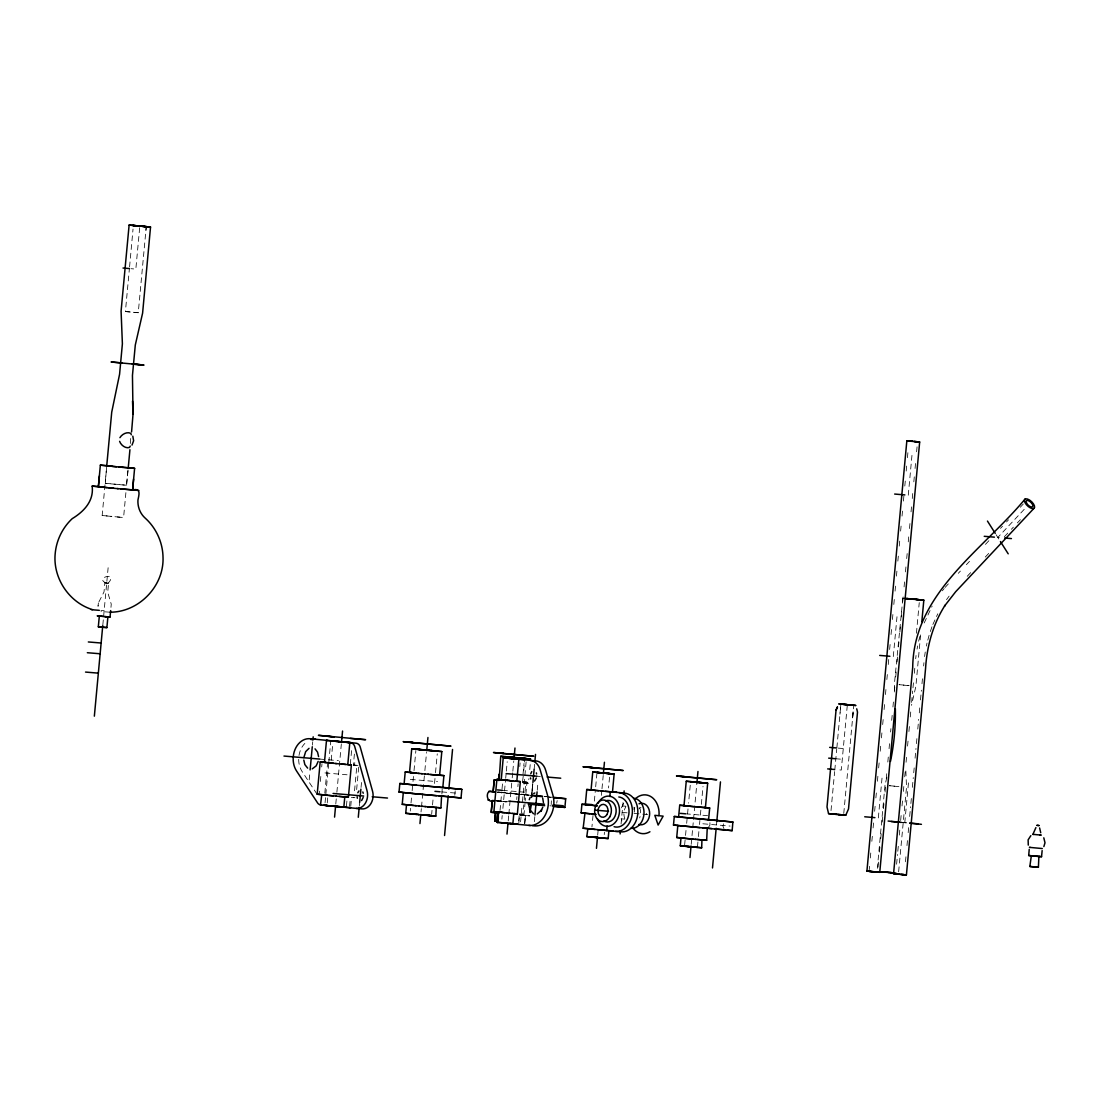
<?xml version="1.0" encoding="UTF-8"?>
<svg xmlns="http://www.w3.org/2000/svg" width="1100" height="1100" viewBox="0 0 1100 1100"><rect width="100%" height="100%" fill="white"/><g stroke="black" fill="none" stroke-linecap="round" stroke-linejoin="round"><path stroke-width="0.75" stroke-dasharray="5 3.75" d="M128.04 470.03L126.431 485.251L113.836 484.138L105.297 483.285L106.521 468.022M145.942 230.258L146.149 227.865L138.256 312.716L125.414 311.548L129.415 268.51M127.93 470.869L126.5 486.42M523.724 770.77L524.576 761.159M358.683 767.181L356.634 789.759M125.895 492.635L123.585 517.509L113.877 516.697M350.749 806.273L351.546 797.418L353.897 797.706M506.357 771.1L507.196 761.777M523.229 782.787L528.467 783.214L528.88 778.676M595.678 786.775L596.888 773.63M884.991 785.304L877.346 868.299M110.963 607.365L111.251 604.134L107.718 592.309L108.556 583.179L104.858 582.835L104.005 591.965L98.381 602.938L98.051 606.155L98.381 602.938M519.654 814.811L529.746 815.856L525.498 815.554L524.7 823.598L525.484 815.457L520.025 814.88M532.73 783.571L531.671 795.3L532.771 783.612L531.809 793.65M697.551 846.037L697.923 842.009M698.418 836.619L698.899 831.242M699.518 824.519L699.889 820.49M700.384 815.1L700.879 809.724M701.36 804.348L703.01 786.418M129.566 266.915L133.031 229.061M102.836 624.814L108.13 567.724M139.672 227.728L135.836 269.101L131.024 268.702M309.196 779.872L309.966 771.595M312.428 745.112L312.73 741.799M319.151 794.365L319.454 791.134M320.347 781.454L320.952 775.005M321.695 766.934L321.998 763.702M324.816 793.21L327.511 764.17M325.064 802.656L325.559 797.28M325.806 794.585L328.666 763.854M328.804 762.314L330.674 742.143M327.25 802.89L327.965 795.149M331.224 760.141L332.75 743.669M335.789 803.866L336.256 798.902M336.875 792.275L341.316 744.287M346.445 805.997L347.064 799.274M350.309 764.321L351.684 749.526M349.539 806.383L350.268 798.655M354.393 754.105L353.375 765.091L356.881 765.435L354.489 791.258M359.37 805.681L359.672 802.367M361.047 787.476L361.666 780.862M410.272 811.03L410.52 808.335M411.015 802.959L411.592 796.812M412.156 790.666L412.582 786.06M413.009 781.44L413.875 772.227M414.013 770.688L415.882 750.516M421.025 811.965L421.341 808.651M421.493 807.001L424.71 772.241M424.875 770.591L426.553 752.386M431.654 814.371L432.025 810.329M432.534 804.952L433.235 797.266M434.527 783.434L435.38 774.221M435.518 772.681L437.264 753.857M441.897 794.035L442.2 788.906M454.795 795.231L455.194 790.928M500.033 810.439L501.737 792M502.026 788.934L502.59 782.787M501.875 819.143L502.205 815.554M502.893 808.39L505.56 779.707M505.697 778.277L506.22 772.53M508.228 820.848L508.681 815.884M508.832 814.234L512.064 779.474M512.215 777.824L512.683 772.846M512.834 771.196L513.755 761.269M516.684 799.535L516.945 796.675M517.88 786.624L518.141 783.764M519.764 766.562L520.107 762.974M518.691 820.875L519.214 815.141M522.995 774.414L524.013 763.428M520.575 821.851L522.17 804.76M522.445 801.694L524.727 777.095M524.879 775.569L526.185 761.351M519.324 814L522.871 814.357L523.765 804.787M524.205 800.003L525.869 782.072L526.996 782.141L525.277 800.594M522.871 814.357L523.999 814.412L525.002 803.66M529.746 769.601L530.31 763.565M531.836 794.117L532.757 784.19M534.146 769.285L534.6 764.321M534.339 821.659L534.793 816.695M537.254 790.213L538.01 781.949M551.375 800.814L551.183 804.567M593.024 815.471L591.938 826.939M594.357 801.116L595.416 789.649M597.685 835.093L598.455 826.815M601.37 795.369L601.824 790.405M601.989 788.755L603.212 775.514M604.244 834.584L604.464 832.191M609.565 777.205L608.534 787.957M621.06 824.01L623.054 802.491M691.199 844.305L692.587 829.414M692.739 827.75L693.357 821.136M693.509 819.473L696.891 783.062M716.485 824.931L716.787 821.617M831.009 810.59L834.652 771.609M834.79 770.124L836.729 749.265M836.866 747.78L840.895 704.096L839.946 714.271M847.275 705.499L841.28 770.055L836.179 769.615M843.769 813.409L853.793 705.293M869.22 869.646L869.536 866.319M870.306 857.973L870.925 851.304M871.846 841.294L872.465 834.625M873.084 827.956L873.702 821.287M874.638 811.277L875.256 804.609M875.875 797.94L876.494 791.258M877.415 781.261L877.883 776.256M878.652 767.91L879.271 761.241M880.206 751.231L880.674 746.226M881.444 737.894L881.911 732.889M882.681 724.556L883.3 717.874M884.07 709.541L884.689 702.873M885.459 694.526L886.091 687.857M886.861 679.525L887.48 672.842M888.25 664.51L888.869 657.841M889.639 649.495L890.258 642.826M891.041 634.494L891.66 627.811M892.43 619.479L893.049 612.81M893.819 604.464L894.438 597.795M895.056 591.126L895.675 584.457M896.445 576.111L896.912 571.106M897.848 561.11L898.466 554.428M899.236 546.095L899.704 541.09M900.625 531.08L901.244 524.411M902.027 516.079L902.481 511.074M903.416 501.064L903.884 496.059M904.805 486.049L905.273 481.044M906.194 471.047L906.812 464.365M907.431 457.696L908.05 451.027M878.336 817.933L882.324 774.895M893.296 656.562L897.298 613.539M908.27 495.206L912.258 452.169M902.88 598.207L894.369 684.241L894.699 692.409M878.089 867.102L878.543 862.098M879.477 852.088L879.945 847.082M880.715 838.75L881.334 832.081M882.255 822.071L882.723 817.066M883.492 808.734L884.111 802.051M885.046 792.055L885.514 787.05M886.284 778.704L886.902 772.035M887.824 762.025L888.291 757.02M889.061 748.688L889.68 742.019M890.615 732.009L890.918 728.668M891.701 720.335L892.32 713.666M892.939 706.997L893.709 698.651M894.327 691.982L895.098 683.636M895.716 676.967L896.5 668.635M897.119 661.966L897.889 653.62M898.508 646.951L899.277 638.605M899.896 631.936L900.666 623.604M901.285 616.935L902.069 608.589M902.688 601.92L903.306 595.251M904.076 586.905L904.544 581.9M905.465 571.904L906.084 565.221M906.702 558.553L907.321 551.884M908.256 541.874L908.875 535.205M909.494 528.536L910.112 521.868M911.034 511.857L911.652 505.189M912.271 498.506L912.89 491.837M913.825 481.828L914.444 475.159M915.062 468.49L915.681 461.821M916.602 451.811L917.07 446.806M916.424 633.229L919.256 602.635M896.61 864.215L897.504 854.508M897.806 851.276L898.411 844.8M899.305 835.093L899.91 828.616M900.652 820.518L901.409 812.433M902.014 805.956L902.605 799.48M903.361 791.395L903.815 786.541M904.709 776.834L905.465 768.735M906.056 762.259L906.812 754.174M907.569 746.075L908.311 737.99M908.916 731.514L909.508 725.037M910.264 716.952L910.869 710.476M911.611 702.377L912.67 691.061M912.973 687.816L913.564 681.34M914.32 673.255L915.062 665.156M898.631 871.805L906.51 787.298L905.85 770.963M920.604 634.92L915.888 686.235L911.515 705.361M904.777 822.69L908.765 779.652M905.479 861.768L906.07 855.291M906.977 845.584L907.72 837.499M908.174 832.645L908.779 826.169M909.673 816.461L910.58 806.754M910.883 803.509L911.474 797.032M912.381 787.325L913.275 777.617M913.729 772.764L914.183 767.91M915.076 758.202L915.984 748.481M916.438 743.628L917.18 735.543M917.785 729.066L918.692 719.359M919.284 712.883L919.889 706.406M920.494 699.93L921.388 690.223M921.992 683.76L922.584 677.284M923.643 665.954L923.931 662.709M523.215 776.256L522.527 781.715M690.25 785.235L688.572 803.165M684.64 844.841L685.41 836.77M685.534 835.436L686.043 830.046M686.675 823.322L687.046 819.294M687.555 813.918L688.064 808.541M524.7 823.598L525.484 815.457M518.842 822.841L519.558 815.485M354.544 765.146L353.348 764.995L354.516 765.16L355.08 759.674M106.631 467.335L102.162 515.543L123.585 517.509M915.695 658.707L916.053 655.49M924.591 656.549L925.237 652.025M130.68 438.474L130.336 443.63M917.056 649.11L917.675 645.961M926.42 646.058L926.997 643.074M885.734 782.114L886.82 777.329M918.61 641.217L920.26 635.044M927.795 640.159L929.362 634.315M930.339 631.496L932.291 625.831M557.178 800.607L556.696 803.138M723.484 823.831L723.003 826.348L724.006 828.699M924.192 622.971L932.14 606.114M932.869 624.47L937.777 613.8M105.297 483.285L126.445 485.224M946.523 599.624L949.121 596.131M942.315 590.81L944.185 588.541M708.51 827.255L709.94 825.124L709.926 822.566M945.12 587.414L948.338 583.908M1020.264 507.251L1023.275 504.047M966.391 564.671L969.499 561.371M985.449 544.376L990.468 539.041M1000.505 528.357L1002.499 526.226M1006.514 521.95L1008.521 519.819M1024.224 509.341L997.824 537.446L1002.939 537.873M967.23 576.29L972.235 570.941M985.284 557.054L990.289 551.719M1004.341 536.759L1008.343 532.496M1011.354 529.293L1013.361 527.148M1017.376 522.885L1020.388 519.668M958.279 573.306L960.383 571.092M107.814 583.536C119.762 570.859 92.001 577.913 107.442 583.591M125.414 311.548L138.256 312.716M108.556 583.179L106.879 583.041M110.083 612.205L101.035 611.545M102.19 515.529L111.884 516.354M898.961 684.654L909.219 685.575M889.584 785.716L897.628 786.431M523.009 782.815L530.558 783.461M100.939 610.486L104.142 610.748M838.173 748.11L843.274 748.536M835.477 758.725L842.284 759.289M536.924 776.201L540.334 776.476M319.701 759.069L338.415 760.636M410.341 779.378L437.553 781.674M324.954 772.929L347.064 774.785M901.381 822.401L908.174 822.979L901.45 822.36M502.48 790.336L524.59 792.206M497.406 792.055L499.881 792.261M551.952 797.239L549.395 797.019M622.737 805.97L625.928 806.231M441.746 791.904L458.755 793.334M685.465 813.794L707.575 815.664M496.595 800.773L502.15 801.254M622.132 812.419L627.248 812.845M634.04 813.423L647.652 814.564M702.873 823.776L730.098 826.072M621.541 818.867L624.731 819.143M520.231 815.059L525.47 815.485L520.011 815.086M498.328 792.096L506.55 792.866M496.361 800.704L505.739 801.57M106.535 582.986L104.858 582.835M908.298 685.575L899.511 684.736M898.934 786.638L889.336 785.716M500.638 792.303L513.04 793.43M518.251 794.2L529.375 795.176L521.716 794.282M516.945 794.09L497.626 792.247M548.006 797.17L550.852 797.431M503.759 801.364L507.953 801.749M510.455 793.224L517.22 793.815M544.569 796.579L546.232 796.73M514.442 793.581L518.265 793.952M521.166 794.186L529.348 794.97M544.197 796.386L550.852 797.019M505.725 801.831L496.815 800.965M522.651 782.54L530.351 783.31M522.321 781.729L525.869 782.072M497.434 792.275L529.1 795.396M496.623 800.992L506.619 801.969M523.009 782.609L528.467 783.186M549.918 805.764L551.1 805.874M523.545 781.756L526.996 782.141M354.31 765.05L357.981 765.435M520.548 814.027L523.999 814.412M353.485 797.541L354.984 797.706M902.399 598.194L903.65 598.331M317.048 794.214L302.156 771.595A19.443 15.07 -85.2 0 1 298.705 758.409M996.105 534.724L999.556 540.183M633.902 807.152A15.125 11.715 -85.2 0 1 634.219 815.059M621.885 820.902A15.125 11.715 -85.2 0 1 621.143 818.73M621.486 807.867A15.125 11.715 -85.2 0 1 623.893 803.151M639.732 807.95A10.808 8.374 -85.2 0 1 639.664 817.946M624.8 818.593A10.808 8.374 -85.2 0 1 625.804 806.768M646.291 813.354A6.476 5.019 -85.2 0 1 646.264 814.523M639.072 808.335A6.476 5.019 -85.2 0 1 640.956 807.593M633.875 809.352A10.808 8.374 -85.2 0 1 634.796 807.524M298.994 755.48A19.443 15.07 -85.2 0 1 304.851 743.421M853.077 711.741L852.486 719.194L853.077 711.741"/><path stroke-width="1.5" d="M106.686 466.331L111.719 412.197L119.584 374.234L122.389 343.805L121.083 311.135L129.113 225.087L150.535 227.054L142.601 313.129L135.3 345.001L132.454 375.444L133.031 414.191L131.574 431.956M505.175 780.175L501.243 779.763L503.236 757.79L510.194 758.367M498.245 812.034C499.18 838.2 492.374 807.331 502.178 812.446M108.983 465.864L100.348 465.163L98.381 486.681L104.651 487.369M123.929 489.17L132.619 489.885L133.595 479.091M327.979 795.327L317.185 794.227L320.183 761.956L325.531 762.424M495.495 792.027L493.13 791.766L494.203 780.01L498.493 780.326M499.001 813.079L495.509 812.707L494.739 820.82L495.522 812.68L491.219 812.281L492.332 800.47L494.684 800.745M530.846 804.045L530.076 812.501L530.86 804.018L528.564 803.894M602.855 772.929L592.735 772.021L591.071 789.91L594.976 790.336M100.251 486.736L92.152 486.104C94.078 501.009 83.861 511.582 72.229 518.65C62.604 527.615 56.485 540.127 55.234 553.217C52.594 577.706 68.901 602.415 92.455 609.62M105.669 616.66L107.896 616.839L106.892 627.591L98.326 626.808L99.33 616.041L103.139 616.426M94.353 716.169L102.754 625.639M110.66 610.582L110.041 617.031L104.871 616.591M128.191 468.339L129.924 449.721M128.343 467.679L134.599 468.339L132.619 489.885M310.118 769.931L312.276 746.763M312.881 740.149L313.197 736.835M333.63 763.317L324.459 762.369L326.494 740.396L327.566 740.465M331.416 806.025L320.512 804.952L321.764 794.64M334.565 817.107L335.637 805.516M341.481 742.624L342.554 731.046M332.379 806.149L343.832 807.194L344.795 796.895L336.05 796.125M343.351 742.046L349.814 742.651L347.779 764.61L351.368 764.968L348.384 797.239L339.336 796.428M358.284 817.273L359.205 807.345M359.672 802.367L360.896 789.14M412.266 793.43L399.025 792.096L399.822 783.489L404.965 783.846M413.476 805.447L402.229 804.32L403.315 792.481M409.929 784.506L404.112 783.874L405.212 772.049L408.127 772.241M416.845 814.426L405.721 813.326L406.519 804.719L411.043 805.214M422.592 749.719L411.716 748.784L409.516 772.447L414.04 772.929M419.953 823.556L420.723 815.279M426.717 750.736L427.941 737.495M430.691 750.461L441.815 751.561L439.615 775.225L435.339 774.909M424.944 815.169L435.82 816.104L436.274 807.455M427.446 806.754L440.921 807.895L441.581 796.001M440.467 775.239L443.919 775.624L442.819 787.463L420.406 785.524M444.551 835.505L448.236 795.795M448.855 789.168L452.54 749.457M412.335 793.471L461.038 797.981L461.835 789.374L443.506 787.435M493.804 800.704C485.911 804.251 485.114 788.934 492.002 791.56M504.639 812.694L493.9 811.621L496.897 779.35L501.985 779.749M510.441 757.102L500.734 756.277L499.139 780.45M506.99 834.089L507.911 824.161M513.906 759.619L514.979 748.027M530.337 825.495L512.861 823.845L513.81 813.532L517.357 813.89L520.355 781.619L516.808 781.261L518.842 759.303L535.989 760.911A15.139 11.729 -85.2 0 1 545.696 770.344L552.626 794.145A22.522 17.462 -85.2 0 1 534.325 825.88L532.331 825.688M531.534 797.431L531.836 794.117M532.909 782.526L534.146 769.285M534.902 761.021L535.521 754.394M534.944 815.045L537.089 791.876M553.699 806.506L564.891 807.428L565.702 798.71L553.176 797.253M590.067 813.766L581.116 812.845L581.914 804.237L586.19 804.567M602.346 830.115L583.151 828.231L584.952 813.189M590.865 805.159L585.351 804.567L586.74 789.497L590.989 789.827M596.723 837.554L586.768 836.591L587.895 828.657M596.461 848.334L597.534 836.742M603.364 773.85L604.436 762.273M601.081 790.941L624.539 793.1A19.443 15.07 -85.2 0 1 637.739 813.945A19.443 15.07 -85.2 0 1 620.95 831.834L606.691 830.514L607.118 825.99M609.84 796.524L610.28 791.78M599.321 837.787L608.163 838.571L608.905 830.638L605.165 830.335M620.139 833.938L620.455 830.624M623.824 794.214L624.14 790.9M707.534 819.473L732.861 822.016L732.16 830.651L673.489 825.082L674.286 816.475L678.618 816.805M690.704 838.888L676.706 837.513L677.82 825.495L699.999 827.64M682.041 817.273L678.618 816.901L679.704 805.241L685.066 805.654M689.975 846.766L680.281 845.804L680.996 837.898L686.62 838.489M689.618 806.218L684.007 805.64L686.249 781.234L703.34 782.829L700.645 782.622M689.975 857.546L691.048 845.955M696.891 783.062L697.964 771.485M701.938 839.822L701.69 847.784L687.651 846.409M699.985 807.18L705.416 807.634L707.671 783.241L697.964 782.251M695.035 839.286L706.668 840.304L707.231 828.19M674.286 816.475L708.579 819.679L709.692 808.005L704.22 807.428M712.497 867.955L716.183 828.231M716.787 821.617L720.473 781.894M872.094 871.626L866.924 871.117L906.84 440.825L911.144 441.196M875.463 871.942L879.753 872.3L919.669 442.007L914.513 441.499M898.659 874.225L893.558 873.73L912.711 667.232C913.633 593.12 982.768 550.069 1025.117 499.015M921.827 621.679L923.821 600.16L914.994 599.308M897.999 874.184L906.414 874.912L925.567 668.415C926.929 646.209 932.992 624.085 945.079 605.261L944.543 606.018L955.666 591.731L1033.876 508.42A6.476 2.929 43.2 0 0 1029.628 500.101A6.476 2.929 43.2 0 0 1024.994 502.645A6.476 2.929 43.2 0 0 1033.876 508.42M1029.229 849.393L1028.692 855.511L1033.794 856.006M1038.895 856.433L1038.4 867.254L1034.509 866.924L1029.834 866.47L1031.346 855.745M1042.14 850.589L1041.549 856.694L1036.365 856.254M99.399 475.942L98.381 486.709L99.083 486.723M133.306 489.83C140.951 488.18 139.109 494.45 137.954 499.978C137.5 506.701 140.058 513.521 145.118 518.045C156.159 527.931 162.759 542.451 163.02 557.274C164.161 586.094 138.861 612.329 110.014 612.205M493.144 791.739L494.203 780.01M492.181 802.134L491.219 812.281L498.245 813.051M604.175 773.053L614.13 774.015L612.494 791.904L605.11 791.285M837.375 707.025L836.041 710.16L827.008 806.96L828.561 813.615L834.405 814.206M303.847 757.598L305.663 751.644L309.031 748.33M890.477 761.393C894.066 744.178 895.716 726.33 895.359 708.744M130.24 446.119L129.498 447.453C125.427 448.8 120.89 445.06 119.598 441.334M318.161 761.406L316.168 765.875L312.221 768.886M363.192 797.459L361.598 800.58M530.736 773.795L531.768 771.622M536.319 778.016L534.518 781.069M529.251 799.7L530.104 797.514M542.795 807.221L540.732 811.401L541.695 809.944L537.24 813.931M838.269 814.564L845.763 815.224L848.513 808.968L857.505 712.14L856.721 708.812M1040.077 834.982L1041.205 835.106L1032.928 834.35L1035.898 827.599M836.041 710.16L837.485 707.025M1043.859 846.588L1045 842.779L1043.79 837.815M357.803 792.77L358.971 790.928M132.014 445.087L133.623 440.743L132.811 436.15M119.927 437.663C121.907 434.239 127.009 431.42 130.804 433.373L131.285 434.775M1030.851 835.656L1028.129 839.85L1028.28 845.13M533.692 793.526L534.806 792.99M676.706 837.513L680.034 837.746M709.665 808.032L698.033 807.015M707.781 828.286L702.446 827.86M706.668 840.304L703.285 839.905M399.025 792.096L402.545 792.316M1042.291 848.554L1029.421 847.357L1030.219 847.399M493.9 811.621L498.987 812.02M441.815 751.561L430.939 750.626M443.919 775.624L433.001 774.702M402.229 804.32L405.144 804.513M405.721 813.326L416.598 814.261M404.112 783.874L416.625 785.166M442.021 796.07L438.996 795.864M436.631 807.496L432.341 807.18M518.361 824.312L515.281 823.955M487.933 800.058L489.418 800.126M919.669 442.007L915.379 441.636M866.924 871.117L871.227 871.489M320.512 804.952L321.585 805.008L320.746 804.925A6.476 5.019 -85.2 0 1 317.13 802.23L296.643 771.128A19.443 15.07 -85.2 0 1 295.006 749.554A19.443 15.07 -85.2 0 1 310.076 738.732L356.166 743.201A6.476 5.019 -85.2 0 1 360.456 747.808L372.515 791.065A12.966 10.051 -85.2 0 1 361.845 808.899L343.832 807.194M565.702 798.71L554.51 797.803M150.535 227.054L129.113 225.087M923.821 600.16L916.286 599.514M893.558 873.73L897.944 874.101M732.957 822.044L681.368 817.245M673.489 825.082L677.82 825.412M461.835 789.374L410.699 784.63M828.561 813.615L836.055 814.275M585.351 804.567L586.644 804.65M1032.928 834.35L1033.642 834.391M583.151 828.231L591.388 829.056M521.276 759.412L524.7 759.784M134.64 468.366L120.78 467.143M138.847 490.462L120.739 488.881M614.158 774.029L605.316 773.245M707.671 783.241L698.252 782.402M683.994 805.626L686.373 805.805M581.116 812.845L583.33 813.01M586.74 836.577L596.874 837.471M680.268 845.79L697.428 847.385L693.413 847.055M128.191 467.761L122.76 467.321M501.243 779.749L502.494 779.831M498.685 812.048L497.337 822.332L504.199 822.91M98.34 626.794L102.218 627.138M106.892 627.605L103.015 627.261M494.78 820.806L498.08 821.054M1028.706 855.497L1033.037 855.938M1037.162 856.322L1039.39 856.501M603.873 838.173L600.531 837.898L603.886 838.159M1029.848 866.456L1038.4 867.254M349.429 807.675L350.625 807.744L342.76 806.919M317.185 794.227L322.534 794.695M615.711 792.234L616.839 792.303L613.14 791.89M612.109 830.968L613.25 831.036L609.551 830.61M108.047 465.85L106.796 465.768L112.351 466.359M508.695 823.35L514.415 823.928L510.207 823.46M410.479 772.489L411.868 772.599M685.548 846.258L684.612 846.189L686.455 846.395M909.92 441.086L906.84 440.825M916.589 441.746L917.537 441.801L915.984 441.636M870.004 871.379L869.069 871.324L870.622 871.489M876.673 872.039L879.753 872.3M896.651 873.991L895.702 873.923L897.27 874.088M903.32 874.651L906.414 874.912M701.181 839.809L697.001 839.451M123.021 268.029L129.429 268.565M91.328 609.675L99.33 610.349M88.33 641.96L101.145 643.019M87.326 652.712L100.141 653.771M85.539 672.072L98.354 673.145M894.657 494.051L904.874 494.918M984.225 536.305L994.428 537.158M1004.63 538.024L1011.436 538.587M879.697 655.421L889.9 656.274M829.675 747.381L836.468 747.959M828.671 758.148L835.477 758.725M827.668 768.9L834.474 769.477M327.484 736.285L334.194 736.945L318.395 735.322L365.612 739.695L350.336 738.43M508.75 756.951L505.024 756.662L510.647 757.254M506.303 773.616L536.924 776.201M547.14 777.054L560.739 778.195M283.979 756.058L319.701 759.069M832.755 813.973L830.72 813.821L833.332 814.096M841.569 814.852L845.763 815.224M864.724 816.777L874.926 817.644M891.165 821.535L901.381 822.401M909.879 823.116L918.39 823.831M497.379 789.91L502.48 790.336M434.94 791.34L440.041 791.766M586.836 804.155L591.938 804.581M680.364 813.367L685.465 813.794M508.805 801.171L544.527 804.169M553.039 804.884L563.241 805.75M594.921 810.122L608.534 811.277M333.066 793.457L363.688 796.043M372.199 796.758L387.502 798.05M328.061 805.599L324.816 805.351L329.532 805.846M904.777 598.359L916.424 599.404M843.466 704.289L840.895 704.096L843.026 704.33M335.775 741.207L330.798 740.795L335.514 741.304M410.547 772.447L413.518 772.695M436.521 795.657L426.855 794.791M414.796 814.096L410.176 813.711L414.893 814.234M884.593 872.025L881.361 871.777L883.685 872.011M896.101 873.18L888.484 872.479M844.58 704.399L838.75 703.89L843.961 704.412M850.094 704.99L853.793 705.293L851.661 705.059M510.881 758.464L507.567 758.189L514.168 758.725M606.513 773.355L609.854 773.63L602.25 772.846M351.368 764.968L341.289 764.032M520.355 781.619L515.35 781.138M430.444 774.482L435.627 774.977M517.357 813.89L512.366 813.409M432.63 807.249L424.834 806.52M603.474 830.184L606.691 830.514M121.949 362.904L111.059 361.996L144.017 365.104L133.32 364.127L136.001 364.402M910.085 441.072L912.78 441.334M913.742 441.485L916.438 441.746M912.395 599.06L906.702 598.579L909.026 598.826M913.825 599.28L919.531 599.761L917.194 599.514M843.604 704.289L847.165 704.633M848.843 704.88L855.938 705.485L850.713 704.963M345.4 742.225L352.303 742.803L341.811 741.744M337.714 741.372L345.62 742.28M508.558 756.896L512.394 757.281M424.435 749.884L416.006 749.169L420.888 749.691M515.873 759L520.396 759.385L511.211 758.601M518.842 759.303L514.594 758.89M601.576 772.805L597.025 772.42L604.629 773.218M343.489 764.225L345.689 764.431M506.66 780.189L509.135 780.381M427.817 774.235L432.286 774.675M832.604 813.945L841.734 814.894M329.78 805.75L339.639 806.822M601.521 830.019L604.615 830.321M339.405 806.768L346.321 807.345L341.605 806.85M414.769 814.055L418.454 814.426M423.101 815.004L431.283 815.678M509.891 823.556L512.861 823.845M595.581 837.361L591.044 836.976L608.149 838.558M882.654 871.819L887.054 872.245M870.169 871.379L872.864 871.64M873.812 871.791L876.521 872.053M896.912 873.991L899.607 874.253M900.378 874.39L903.059 874.651M139.15 225.968C116.284 223.96 163.708 228.346 140.484 226.091M118.608 466.936L122.87 467.376M117.274 488.565L122.815 489.115M104.005 616.509L105.504 616.66M845.254 704.44L846.986 704.591M847.523 704.756L849.434 704.949M511.362 757.144L514.539 757.474M516.918 757.845L526.446 758.656L520.822 758.065M341.192 741.867L343.365 742.074M423.514 749.76L426.484 750.062M427.034 750.269L437.511 751.162L432.644 750.654M430.018 750.571L424.449 750.062M512.077 758.56L513.37 758.684M604.024 773.121L606.774 773.41M697.001 782.293L700.288 782.622M342.32 764.156L335.5 763.524M515.529 781.179L510.606 780.697M425.095 773.987L428.752 774.359M695.888 806.809L699.064 807.139M425.686 794.695L409.901 793.224M1035.499 856.171L1036.984 856.322M509.217 813.12L512.531 813.45M422.098 806.259L425.755 806.63M597.493 829.675L599.913 829.895M332.145 805.929L340.189 806.671M692.904 839.08L696.066 839.41M421.053 814.811L424.036 815.114M508.599 823.433L511.046 823.68M598.043 837.678L600.779 837.952M691.02 846.835L694.306 847.165M911.378 441.279L915.131 441.54M119.446 467.06L112.53 466.414M118.167 488.689L108.749 487.809M909.796 598.936L914.086 599.335M102.891 616.426L104.211 616.55M845.969 704.619L848.719 704.756M514.374 757.419L518.856 757.872M512.6 757.433L530.723 759.041L517.44 757.707M338.374 741.606L341.289 741.854M426.209 750.008L429.069 750.282M695.97 782.224L686.276 781.261M698.156 782.43L690.635 781.646L695.819 782.183M509.066 780.56L512.834 780.931M421.589 773.699L425.288 774.043M602.979 791.093L596.296 790.487M835.051 814.275L836.949 814.44M837.389 814.399L840.881 814.701M693.701 806.616L679.704 805.241M696.053 806.864L690.058 806.3M544.679 805.681L528.289 804.1M1034.385 856.075L1035.705 856.199M336.16 796.111L328.9 795.451M506.082 812.831L509.836 813.202M418.605 805.97L422.29 806.314M693.069 839.135L687.074 838.571M335.294 806.396L329.615 805.888M335.83 806.3L339.721 806.657M420.214 814.55L423.087 814.825M418.467 814.605L421.341 814.866M505.23 823.144L509.121 823.515M596.461 837.554L598.648 837.76M691.969 846.808L701.663 847.77M886.806 872.19L894.19 872.946L891.852 872.699M884.455 872.121L888.745 872.52M872.63 871.599L875.215 871.846M871.461 871.585L877.621 872.107L876.067 871.942M132.11 363.839L143 364.953M116.394 466.73L100.348 465.163M113.726 488.235L104.473 487.396M102.3 616.344L97.185 615.849L99.33 616.041M844.332 704.468L846.23 704.633M848.457 704.742L850.355 704.907M514.03 757.598L500.734 756.277M335.596 741.345L339.364 741.675M428.601 750.269L431.97 750.558M421.547 749.787L424.916 750.076M513.274 758.766L503.236 757.79M514.69 758.808L515.941 758.918M602.717 772.997L592.749 772.049M336.421 763.579L320.183 761.956M504.996 780.202L510.125 780.684M417.862 773.341L422.18 773.713M598.661 790.694L586.74 789.497M833.442 814.124L835.629 814.316M532.62 795.286L542.548 796.235M542.369 796.675L530.764 795.561M597.3 805.777L592.735 805.351M530.173 803.839L533.445 804.155M538.409 804.622L543.4 805.104M1033.134 855.965L1034.633 856.089M333.424 795.85L325.449 795.121M502.013 812.474L507.127 812.955M414.865 805.612L419.183 805.997M592.707 829.221L595.1 829.455M422.62 814.811L435.82 816.104M415.566 814.33L418.935 814.619M689.851 846.725L687.486 846.505M912.01 441.32L908.985 441.018L910.539 441.183M107.264 487.616L92.208 486.131M906.304 598.606L911.24 599.046M842.848 704.33L845.02 704.523M849.668 704.866L851.84 705.059M337.397 741.482L326.494 740.396M422.826 749.87L411.716 748.784M517.069 759.027L519.777 759.261M507.636 780.423L496.897 779.35M414.329 772.997L419.251 773.438M839.933 814.633L843.617 815.018L841.005 814.742M591.938 813.959L594.096 814.165M411.331 805.269L416.254 805.709M424.71 815.004L430.691 815.609M504.9 823.089L501.572 822.745L507.389 823.226L497.255 822.332M511.087 823.584L513.783 823.804M889.652 872.492L894.575 872.933M880.963 871.791L885.899 872.231M901.312 874.418L904.269 874.72L902.715 874.555M409.626 742.197L413.174 742.555L403.123 741.648L451 746.144L405.212 741.95M499.991 753.06L503.553 753.418L493.487 752.51L533.748 756.277L496.279 752.854M349.814 742.651L350.653 742.734A6.476 5.019 -85.2 0 1 354.942 747.34L367.001 790.598A12.966 10.051 -85.2 0 1 356.331 808.431M589.462 767.305L623.205 770.523L585.736 767.099M682.976 776.518L716.719 779.735L684.791 776.875M416.474 773.176L405.212 772.049M888.112 821.04L899.773 822.195M909.782 823.185L921.442 824.326M596.984 805.805L581.955 804.279M658.377 815.678L654.816 815.32L658.13 825.055L663.149 816.145L658.982 815.732A19.443 15.07 -85.2 0 0 651.791 797.211A19.443 15.07 -85.2 0 0 635.401 798.779M596.186 814.412L584.54 813.175M706.736 828.08L711.741 828.575M715.069 828.905L725.065 829.881M344.795 796.895L348.384 797.239M327.016 805.461L326.26 805.393A6.476 5.019 -85.2 0 1 324.197 804.581M107.676 616.784L110.041 617.031M683.774 776.779L679.25 776.311M552.365 805.956L564.891 807.428M1039.197 856.446L1041.549 856.694M494.615 792L488.73 791.34M441.086 795.878L449.24 796.73M409.131 793.114L403.769 792.55M727.086 830.088L732.16 830.651M325.614 795.094L322.396 794.764M404.47 784.011L399.822 783.489M450.876 796.895L461.038 797.981M498.163 821.191L494.739 820.82M437.47 807.51L440.921 807.895M496.623 780.312L494.244 780.037M533.486 813.78L529.513 809.298L530.227 810.851L528.605 804.348M307.643 768.116L304.851 764.582L303.806 760.086M315.04 748.852L317.543 752.125L318.587 756.621M987.456 521.07L995.239 533.349M1000.423 541.544L1008.205 553.822M536.36 772.874L536.58 773.933M530.695 778.938L530.475 777.893M362.821 791.986L363.234 793.251M542.685 798.064L543.441 802.574M1039.596 827.942L1040.71 832.727M357.129 796.881L357.335 798.256M132.536 401.101L133.031 414.164M649.935 831.765A19.443 15.07 -85.2 0 1 632.995 828.176M619.094 792.646A19.443 15.07 -85.2 0 1 632.294 813.491A19.443 15.07 -85.2 0 1 615.505 831.38M618.791 796.964A15.125 11.715 -85.2 0 1 628.801 814.412A15.125 11.715 -85.2 0 1 614.089 826.705M598.015 803.33A15.125 11.715 -85.2 0 1 615.821 799.782A15.125 11.715 -85.2 0 1 614.886 822.827A15.125 11.715 -85.2 0 1 597.382 818.84M633.765 798.215A15.125 11.715 -85.2 0 1 643.926 814.481A15.125 11.715 -85.2 0 1 630.864 828.327M605.523 800.951A10.808 8.374 -85.2 0 1 616.11 811.938A10.808 8.374 -85.2 0 1 603.817 820.93M639.031 803.77A10.808 8.374 -85.2 0 1 649.66 813.725A10.808 8.374 -85.2 0 1 638.784 824.464M311.121 739.612A19.443 15.07 -85.2 0 1 315.59 739.2M528.811 825.426A22.522 17.462 -85.2 0 0 547.112 793.678L540.183 769.89A15.139 11.729 -85.2 0 0 530.475 760.444M499.084 774.372L498.506 780.409L499.084 774.372M1039.019 825.536L1036.984 825.357L1039.019 825.536M584.678 766.838L582.945 766.755L593.01 767.662L584.678 766.838M678.191 776.05L676.473 775.968L686.524 776.875L678.191 776.05M607.035 814.468A6.476 5.019 -85.2 0 0 603.611 804.361A6.476 5.019 -85.2 0 0 598.373 813.615A6.476 5.019 -85.2 0 0 607.035 814.468M609.73 816.901A10.808 8.374 -85.2 0 0 604.01 800.058A10.808 8.374 -85.2 0 0 595.293 815.471A10.808 8.374 -85.2 0 0 609.73 816.901M1026.492 503.002A4.317 1.952 43.2 0 0 1032.419 506.853A4.317 1.952 43.2 0 0 1029.586 501.311A4.317 1.952 43.2 0 0 1026.492 503.002"/></g></svg>
